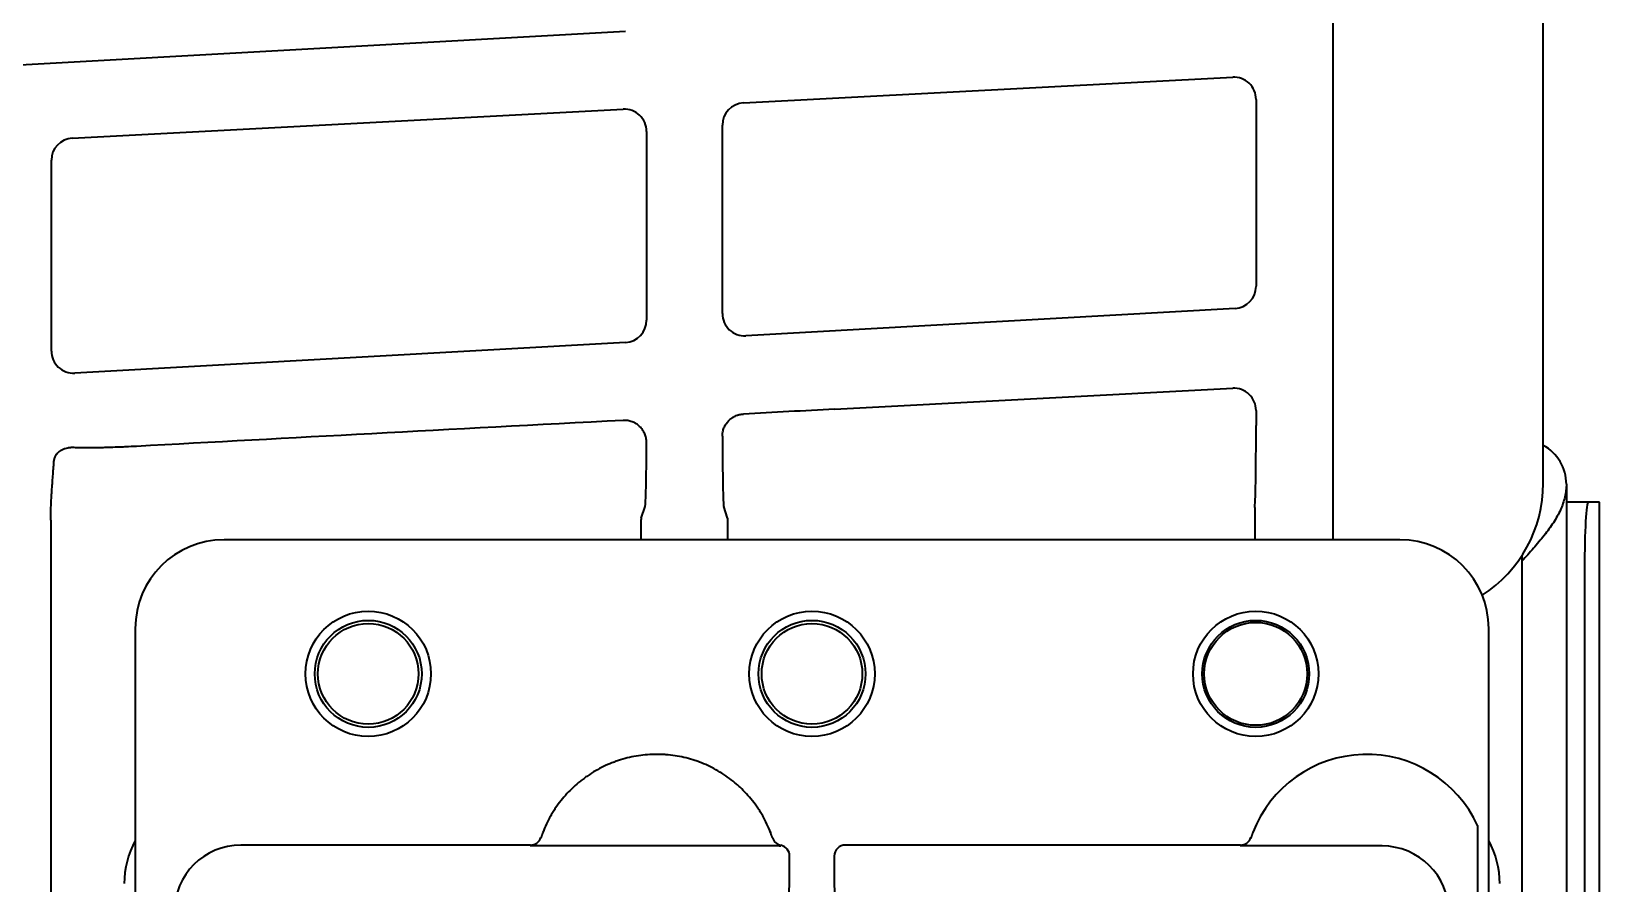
# Model space of a CAD drawing. Extents: x 5997 to 10491, y -672 to 3708.
# Drawn here: x 9163.9 to 9234.6, y 3553.3 to 3591.7 of the extents above; entities that cross this region are included whole.
import ezdxf

# ---------------------------------------------------------------- set-up
doc = ezdxf.new("R2010")
doc.units = 0
doc.header["$LTSCALE"] = 5
doc.layers.add('1', color=7, linetype='CONTINUOUS', true_color=0xffffff)

msp = doc.modelspace()

# ---------------------------------------------------------------- linework, layer by layer
at = {"layer": '1', "color": 7, "linetype": 'Continuous', "lineweight": 35}
for p, q in [((9232.031, 3571.359), (9232.031, 3633.296)), ((9222.563, 3568.826), (9222.563, 3624.576)), ((9190.671, 3591.739), (8906.285, 3575.886)), ((9195.979, 3588.513), (9218.034, 3589.672)), ((9219.087, 3588.673), (9219.087, 3580.248)), ((9165.735, 3586.925), (9190.563, 3588.229)), ((9191.617, 3587.231), (9191.617, 3578.716)), ((9195.033, 3579.017), (9195.033, 3587.516)), ((9164.79, 3577.331), (9164.79, 3585.928)), ((9218.142, 3579.249), (9196.087, 3578.02)), ((9190.671, 3577.718), (9165.843, 3576.334)), ((9200.087, 3574.709), (9218.034, 3575.651)), ((9219.087, 3574.653), (9219.087, 3573.981)), ((9232.033, 3571.359), (9232.031, 3571.359)), ((9233.073, 3571.326), (9233.073, 2751.326)), ((9191.377, 3569.795), (9191.555, 3570.33)), ((9195.27, 3569.795), (9195.094, 3570.322)), ((9219.026, 3570.286), (9219.026, 3568.826)), ((9234.051, 3570.526), (9233.073, 3570.526)), ((9234.57, 3570.526), (9234.051, 3570.526)), ((9234.57, 3570.526), (9234.573, 3570.526)), ((9234.573, 2734.526), (9234.573, 3570.526)), ((9164.761, 3569.704), (9164.761, 3518.724)), ((9191.376, 3568.826), (9191.376, 3569.745)), ((9195.27, 3569.796), (9195.27, 3568.826)), ((9225.573, 3568.826), (9172.572, 3568.826)), ((9231.073, 3568.108), (9231.073, 3527.375)), ((9233.894, 3567.526), (9233.894, 2737.526)), ((9168.573, 3564.827), (9168.573, 3487.826)), ((9229.573, 3487.826), (9229.573, 3564.827)), ((9186.859, 3555.404), (9186.854, 3555.389)), ((9218.859, 3555.404), (9218.859, 3555.405)), ((9218.86, 3555.407), (9218.864, 3555.418)), ((9229.073, 3555.944), (9229.073, 3550.208)), ((9186.385, 3555.063), (9173.335, 3555.063)), ((9197.547, 3555.024), (9186.372, 3555.024)), ((9218.385, 3555.063), (9200.579, 3555.063)), ((9224.771, 3555.024), (9218.372, 3555.024)), ((9198.051, 3551.619), (9198.066, 3554.563)), ((9200.079, 3554.563), (9200.094, 3551.616))]:
    msp.add_line(p, q, dxfattribs=at)
for centre, radius in [((9179.073, 3562.782), 2.825), ((9199.073, 3562.782), 2.825), ((9219.073, 3562.782), 2.825), ((9179.073, 3562.782), 2.411), ((9179.073, 3562.782), 2.267), ((9199.073, 3562.782), 2.411), ((9199.073, 3562.782), 2.267), ((9219.073, 3562.782), 2.411), ((9219.073, 3562.782), 2.32)]:
    msp.add_circle(centre, radius, dxfattribs=at)
for centre, radius, start, end in [((9231.073, 3571.326), 2, 0, 61.32367), ((9224.073, 3553.652), 5.5, 24.61998, 158.89304)]:
    msp.add_arc(centre, radius, start, end, dxfattribs=at)
for centre, major_axis, ratio, start_param, end_param in [((9218.087, 3588.674), (0.829, -0.56), 0.999069, 0.594221, 2.218099), ((9190.617, 3587.231), (0.829, -0.56), 0.999069, 0.594221, 2.218099), ((9196.033, 3587.515), (0.996, -0.091), 0.99936, 1.71631, 3.232194), ((9165.79, 3585.927), (0.996, -0.091), 0.99936, 1.71631, 3.232194), ((9218.087, 3580.247), (-0.821, -0.571), 0.999112, 1.017308, 2.533193), ((9190.617, 3578.716), (-0.821, -0.571), 0.999112, 1.017308, 2.533193), ((9196.033, 3579.018), (-0.996, -0.089), 0.999321, 6.194725, 7.818603), ((9165.79, 3577.332), (-0.996, -0.089), 0.999321, 6.194725, 7.818603), ((9218.087, 3574.653), (0.829, -0.56), 0.999069, 0.594221, 2.218099), ((9203.673, 3574.703), (-68.448, -3.585), 0.002827, 4.764653, 4.824887), ((9203.673, 3574.703), (-68.448, -3.585), 0.002827, 4.904975, 5.249826), ((9219.023, 3573.981), (0, -3.7), 0.017454, 0.052356, 1.570818), ((9191.552, 3574.025), (0, -3.7), 0.017454, 0.052356, 1.34729), ((9195.098, 3574.017), (0, -3.7), 0.017473, 4.854413, 6.230773), ((9226.025, 3571.374), (4.251, -4.251), 0.997946, 6.0701, 7.067214), ((9234.051, 3567.526), (0, 3), 0.052336, 0, 1.570796), ((9191.377, 3569.745), (0, -0.05), 0.017455, 3.193953, 4.712389), ((9172.573, 3564.826), (2.829, -2.829), 0.999695, 2.356347, 3.926839), ((9172.573, 3564.826), (2.829, -2.829), 0.999695, 2.356347, 3.926839), ((9225.572, 3564.826), (-2.829, -2.829), 0.999695, 2.356347, 3.926839), ((9186.385, 3555.563), (-0.474, 0.158), 0.999831, 1.892032, 3.138921), ((9218.385, 3555.563), (-0.474, 0.159), 0.999831, 1.894839, 3.141593), ((9224.071, 3553.653), (1.747, 5.214), 0.99983, 1.569957, 1.576869), ((9172.073, 3553.326), (-2.829, 2.829), 0.999695, 0.279915, 0.785246), ((9173.336, 3552.063), (-2.122, 2.122), 0.999543, 5.497939, 7.068431), ((9197.768, 3555.543), (0.477, 0.15), 0.999767, 3.157291, 4.205088), ((9197.547, 3554.524), (0.224, 0.447), 0.99981, 0.22534, 0.463541), ((9197.566, 3554.563), (0.224, 0.448), 0.999239, 5.176082, 6.544021), ((9200.579, 3554.563), (-0.224, 0.448), 0.999239, 5.819644, 7.390288), ((9224.77, 3552.023), (2.122, 2.122), 0.999695, 5.497939, 7.068431), ((9226.072, 3553.326), (2.829, 2.829), 0.999695, 5.497939, 6.003271)]:
    msp.add_ellipse(centre, major_axis=major_axis, ratio=ratio, start_param=start_param, end_param=end_param, dxfattribs=at)
for points, knots in [([(9195.034, 3573.494), (9195.034, 3573.525), (9195.035, 3573.557), (9195.041, 3573.621), (9195.046, 3573.652), (9195.064, 3573.745), (9195.081, 3573.805), (9195.116, 3573.893), (9195.129, 3573.922), (9195.158, 3573.978), (9195.174, 3574.006), (9195.224, 3574.085), (9195.263, 3574.135), (9195.351, 3574.227), (9195.398, 3574.269), (9195.463, 3574.315), (9195.476, 3574.324), (9195.502, 3574.341), (9195.543, 3574.366), (9195.612, 3574.403), (9195.671, 3574.426), (9195.715, 3574.442), (9195.73, 3574.447), (9195.761, 3574.456), (9195.776, 3574.46), (9195.853, 3574.48), (9195.915, 3574.489), (9195.979, 3574.492)], [0, 0, 0, 0, 0.0625, 0.0625, 0.125, 0.125, 0.25, 0.25, 0.3125, 0.3125, 0.375, 0.375, 0.5, 0.5, 0.625, 0.625, 0.65625, 0.65625, 0.6875, 0.75, 0.8125, 0.8125, 0.84375, 0.84375, 0.875, 0.875, 1, 1, 1, 1]), ([(9191.615, 3573.205), (9191.615, 3573.239), (9191.613, 3573.273), (9191.608, 3573.324), (9191.606, 3573.341), (9191.601, 3573.375), (9191.598, 3573.391), (9191.581, 3573.474), (9191.561, 3573.539), (9191.521, 3573.631), (9191.506, 3573.662), (9191.481, 3573.707), (9191.473, 3573.721), (9191.455, 3573.75), (9191.427, 3573.793), (9191.396, 3573.833), (9191.352, 3573.885), (9191.328, 3573.909), (9191.254, 3573.979), (9191.201, 3574.021), (9191.13, 3574.065), (9191.115, 3574.074), (9191.085, 3574.09), (9191.07, 3574.098), (9191.024, 3574.121), (9190.993, 3574.134), (9190.899, 3574.169), (9190.833, 3574.186), (9190.732, 3574.202), (9190.698, 3574.205), (9190.63, 3574.208), (9190.597, 3574.208), (9190.562, 3574.206)], [0, 0, 0, 0, 0.0625, 0.0625, 0.09375, 0.09375, 0.125, 0.125, 0.25, 0.25, 0.3125, 0.3125, 0.34375, 0.34375, 0.375, 0.4375, 0.4375, 0.5, 0.5, 0.625, 0.625, 0.65625, 0.65625, 0.6875, 0.6875, 0.75, 0.75, 0.875, 0.875, 0.9375, 0.9375, 1, 1, 1, 1]), ([(9164.761, 3569.704), (9164.761, 3569.925), (9164.766, 3570.146), (9164.785, 3570.588), (9164.798, 3570.809), (9164.827, 3571.251), (9164.844, 3571.472), (9164.877, 3571.914), (9164.893, 3572.134), (9164.908, 3572.356)], [0, 0, 0, 0, 0.25, 0.25, 0.5, 0.5, 0.75, 0.75, 1, 1, 1, 1]), ([(9164.908, 3572.356), (9164.91, 3572.379), (9164.913, 3572.402), (9164.922, 3572.448), (9164.933, 3572.492), (9164.949, 3572.535), (9164.968, 3572.577), (9164.978, 3572.598), (9165.013, 3572.659), (9165.039, 3572.696), (9165.085, 3572.747), (9165.101, 3572.763), (9165.126, 3572.786), (9165.135, 3572.793), (9165.152, 3572.808), (9165.161, 3572.815), (9165.206, 3572.849), (9165.245, 3572.873), (9165.305, 3572.903), (9165.326, 3572.913), (9165.367, 3572.929), (9165.388, 3572.937), (9165.451, 3572.957), (9165.493, 3572.966), (9165.558, 3572.977), (9165.58, 3572.98), (9165.623, 3572.984), (9165.645, 3572.986), (9165.666, 3572.986)], [0, 0, 0, 0, 0.0625, 0.0625, 0.125, 0.1875, 0.1875, 0.25, 0.25, 0.375, 0.375, 0.4375, 0.4375, 0.46875, 0.46875, 0.5, 0.5, 0.625, 0.625, 0.6875, 0.6875, 0.75, 0.75, 0.875, 0.875, 0.9375, 0.9375, 1, 1, 1, 1]), ([(9168.623, 3573.034), (9168.461, 3573.025), (9168.3, 3573.017), (9168.1, 3573.008), (9168.061, 3573.006), (9167.981, 3573.003), (9167.863, 3572.998), (9167.748, 3572.994), (9167.521, 3572.985), (9167.374, 3572.981), (9167.197, 3572.976), (9167.161, 3572.976), (9167.092, 3572.974), (9166.988, 3572.972), (9166.889, 3572.97), (9166.791, 3572.969), (9166.759, 3572.968), (9166.697, 3572.967), (9166.604, 3572.967), (9166.516, 3572.966), (9166.347, 3572.966), (9166.242, 3572.967), (9166.096, 3572.969), (9166.05, 3572.97), (9165.983, 3572.971), (9165.961, 3572.972), (9165.919, 3572.973), (9165.898, 3572.974), (9165.799, 3572.978), (9165.728, 3572.982), (9165.668, 3572.986)], [0, 0, 0, 0, 0.125, 0.125, 0.15625, 0.15625, 0.1875, 0.25, 0.25, 0.375, 0.375, 0.40625, 0.40625, 0.4375, 0.5, 0.5, 0.53125, 0.53125, 0.5625, 0.625, 0.625, 0.75, 0.75, 0.8125, 0.8125, 0.84375, 0.84375, 0.875, 0.875, 1, 1, 1, 1]), ([(9197.206, 3555.629), (9197.106, 3555.889), (9196.987, 3556.139), (9196.833, 3556.41), (9196.815, 3556.44), (9196.78, 3556.499), (9196.762, 3556.529), (9196.707, 3556.617), (9196.669, 3556.676), (9196.553, 3556.847), (9196.472, 3556.958), (9196.216, 3557.281), (9196.031, 3557.483), (9195.779, 3557.718), (9195.702, 3557.787), (9195.623, 3557.855), (9195.57, 3557.899), (9195.543, 3557.921), (9195.407, 3558.03), (9195.297, 3558.112), (9194.956, 3558.345), (9194.719, 3558.483), (9194.348, 3558.663), (9194.222, 3558.718), (9194.061, 3558.782), (9194.029, 3558.794), (9193.964, 3558.818), (9193.931, 3558.83), (9193.833, 3558.865), (9193.767, 3558.886), (9193.438, 3558.989), (9193.17, 3559.05), (9192.764, 3559.112), (9192.627, 3559.127), (9192.421, 3559.143), (9192.318, 3559.149), (9192.214, 3559.152), (9192.144, 3559.153), (9192.11, 3559.153), (9191.797, 3559.154), (9191.523, 3559.133), (9190.981, 3559.051), (9190.713, 3558.99), (9190.416, 3558.898), (9190.383, 3558.887), (9190.317, 3558.866), (9190.284, 3558.854), (9190.186, 3558.82), (9190.121, 3558.796), (9189.928, 3558.72), (9189.802, 3558.665), (9189.432, 3558.485), (9189.194, 3558.348), (9188.91, 3558.153), (9188.826, 3558.093), (9188.743, 3558.031), (9188.688, 3557.988), (9188.66, 3557.967), (9188.525, 3557.858), (9188.421, 3557.768), (9188.119, 3557.486), (9187.933, 3557.285), (9187.677, 3556.962), (9187.596, 3556.851), (9187.499, 3556.707), (9187.48, 3556.679), (9187.442, 3556.62), (9187.423, 3556.591), (9187.368, 3556.503), (9187.333, 3556.443), (9187.161, 3556.142), (9187.042, 3555.893), (9186.942, 3555.633)], [0, 0, 0, 0, 0.0625, 0.0625, 0.070313, 0.070313, 0.078125, 0.078125, 0.09375, 0.09375, 0.125, 0.125, 0.1875, 0.1875, 0.203125, 0.210937, 0.210937, 0.21875, 0.21875, 0.25, 0.25, 0.3125, 0.3125, 0.34375, 0.34375, 0.351562, 0.351562, 0.359375, 0.359375, 0.375, 0.375, 0.4375, 0.4375, 0.46875, 0.46875, 0.484375, 0.492187, 0.492187, 0.5, 0.5, 0.5625, 0.5625, 0.625, 0.625, 0.632812, 0.632812, 0.640625, 0.640625, 0.65625, 0.65625, 0.6875, 0.6875, 0.75, 0.75, 0.765625, 0.773438, 0.773438, 0.78125, 0.78125, 0.8125, 0.8125, 0.875, 0.875, 0.90625, 0.90625, 0.914063, 0.914063, 0.921875, 0.921875, 0.9375, 0.9375, 1, 1, 1, 1]), ([(9186.942, 3555.633), (9186.936, 3555.618), (9186.93, 3555.603), (9186.922, 3555.581), (9186.919, 3555.574), (9186.914, 3555.56), (9186.911, 3555.553), (9186.904, 3555.532), (9186.899, 3555.519), (9186.892, 3555.5), (9186.89, 3555.494), (9186.886, 3555.483), (9186.884, 3555.477), (9186.879, 3555.461), (9186.875, 3555.452), (9186.87, 3555.435), (9186.867, 3555.428), (9186.864, 3555.419), (9186.863, 3555.417), (9186.862, 3555.412), (9186.861, 3555.411), (9186.86, 3555.406), (9186.859, 3555.404), (9186.859, 3555.404)], [0, 0, 0, 0, 0.125, 0.125, 0.1875, 0.1875, 0.25, 0.25, 0.375, 0.375, 0.4375, 0.4375, 0.5, 0.5, 0.625, 0.625, 0.75, 0.75, 0.8125, 0.8125, 0.875, 0.875, 1, 1, 1, 1]), ([(9197.293, 3555.385), (9197.293, 3555.386), (9197.292, 3555.388), (9197.291, 3555.393), (9197.29, 3555.395), (9197.288, 3555.4), (9197.287, 3555.403), (9197.284, 3555.413), (9197.281, 3555.421), (9197.277, 3555.434), (9197.275, 3555.439), (9197.272, 3555.45), (9197.27, 3555.455), (9197.264, 3555.472), (9197.259, 3555.484), (9197.25, 3555.511), (9197.245, 3555.524), (9197.237, 3555.546), (9197.235, 3555.553), (9197.229, 3555.568), (9197.226, 3555.575), (9197.218, 3555.598), (9197.212, 3555.614), (9197.206, 3555.629)], [0, 0, 0, 0, 0.125, 0.125, 0.1875, 0.1875, 0.25, 0.25, 0.375, 0.375, 0.4375, 0.4375, 0.5, 0.5, 0.625, 0.625, 0.75, 0.75, 0.8125, 0.8125, 0.875, 0.875, 1, 1, 1, 1]), ([(9218.942, 3555.633), (9218.939, 3555.626), (9218.936, 3555.618), (9218.93, 3555.603), (9218.928, 3555.596), (9218.919, 3555.574), (9218.914, 3555.56), (9218.904, 3555.532), (9218.899, 3555.519), (9218.892, 3555.5), (9218.89, 3555.494), (9218.886, 3555.482), (9218.884, 3555.477), (9218.879, 3555.461), (9218.875, 3555.452), (9218.87, 3555.435), (9218.867, 3555.428), (9218.863, 3555.416), (9218.862, 3555.412), (9218.86, 3555.407), (9218.86, 3555.406), (9218.859, 3555.405), (9218.859, 3555.404), (9218.859, 3555.404)], [0, 0, 0, 0, 0.0625, 0.0625, 0.125, 0.125, 0.25, 0.25, 0.375, 0.375, 0.4375, 0.4375, 0.5, 0.5, 0.625, 0.625, 0.75, 0.75, 0.875, 0.875, 0.9375, 0.9375, 1, 1, 1, 1])]:
    msp.add_open_spline(points, degree=3, knots=knots, dxfattribs=at)
for points, degree in [([(9233.073, 3571.326), (9233.073, 3571.23), (9233.062, 3571.038), (9233.01, 3570.749), (9232.926, 3570.459), (9232.81, 3570.171), (9232.665, 3569.884), (9232.491, 3569.594), (9232.293, 3569.305), (9232.076, 3569.017), (9231.841, 3568.729), (9231.592, 3568.439), (9231.334, 3568.15), (9231.16, 3567.958), (9231.073, 3567.862)], 3), ([(9186.846, 3555.366), (9186.854, 3555.389)], 1), ([(9197.181, 3555.693), (9197.206, 3555.629)], 1)]:
    msp.add_open_spline(points, degree=degree, dxfattribs=at)

doc.saveas('drawing.dxf')
